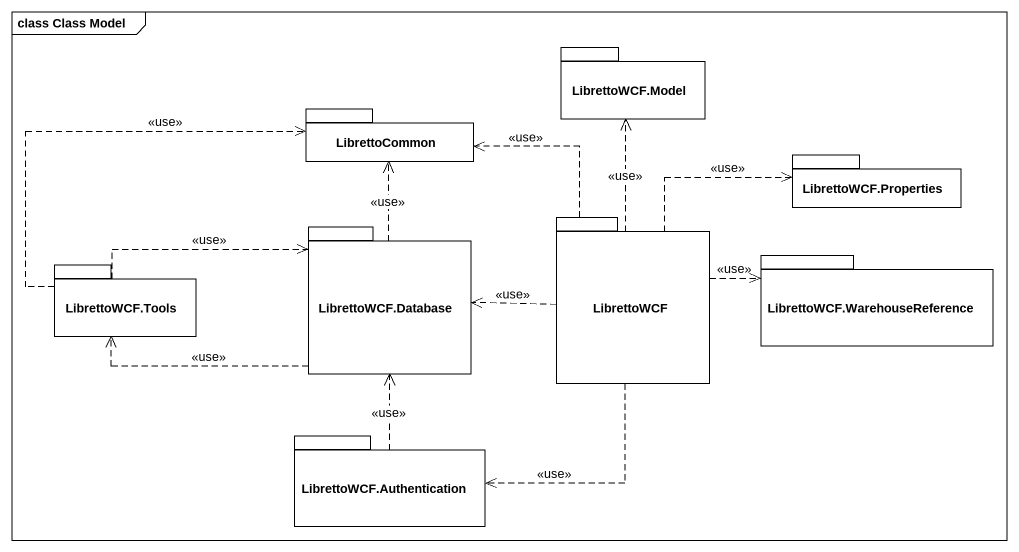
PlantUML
@startuml
mainframe class Class Model
package "LibrettoWCF.Model" as LibrettoWCF_Model {
}
package LibrettoCommon {
}
package "LibrettoWCF.Properties" as LibrettoWCF_Properties {
}
package LibrettoWCF {
}
package "LibrettoWCF.Tools" as LibrettoWCF_Tools {
}
package "LibrettoWCF.Database" as LibrettoWCF_Database {
}
package "LibrettoWCF.WarehouseReference" as LibrettoWCF_2 {
}
package "LibrettoWCF.Authentication" as LibrettoWCF_Authentication {
}
LibrettoWCF .up.> LibrettoWCF_Model : <<use>>
LibrettoWCF .up.> LibrettoCommon : <<use>>
LibrettoWCF .right.> LibrettoWCF_Properties : <<use>>
LibrettoWCF .left.> LibrettoWCF_Database : <<use>>
LibrettoWCF .right.> LibrettoWCF_2 : <<use>>
LibrettoWCF ..> LibrettoWCF_Authentication : <<use>>
LibrettoWCF_Tools .up.> LibrettoCommon : <<use>>
LibrettoWCF_Tools .right.> LibrettoWCF_Database : <<use>>
LibrettoWCF_Database .up.> LibrettoCommon : <<use>>
LibrettoWCF_Database .left.> LibrettoWCF_Tools : <<use>>
LibrettoWCF_Authentication .up.> LibrettoWCF_Database : <<use>>
@enduml
